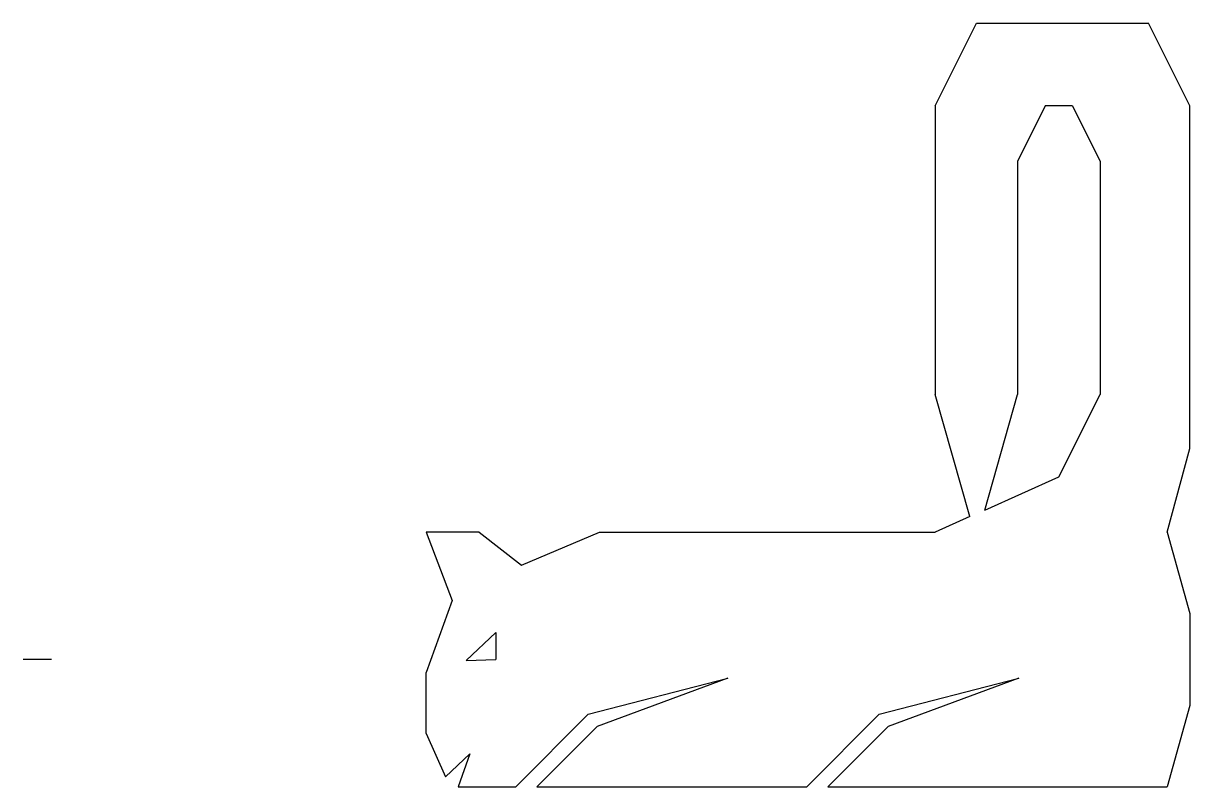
# Model space of a CAD drawing. Extents: x -20.1 to 38.1, y 0 to 38.1.
import ezdxf

# ---------------------------------------------------------------- set-up
doc = ezdxf.new("R2010")
doc.units = 0
doc.layers.add('LAYER_2', color=1, linetype='Continuous')

msp = doc.modelspace()

# ---------------------------------------------------------------- linework, layer by layer
at = {"layer": 'LAYER_2', "color": 7}
for p, q in [((25.4, 33.984317), (27.457756, 38.1)), ((27.457756, 38.1), (36.042244, 38.1)), ((38.1, 33.984317), (36.042244, 38.1)), ((25.4, 33.984317), (25.4, 19.579167)), ((30.903196, 33.996202), (29.515511, 31.221006)), ((30.903196, 33.996202), (32.243682, 33.99603)), ((32.243682, 33.99603), (33.631022, 31.221178)), ((38.1, 16.874422), (38.1, 33.984317)), ((29.515511, 31.221006), (29.515511, 19.579339)), ((33.631022, 31.221178), (33.631022, 19.579339)), ((27.136328, 13.477214), (25.4, 19.579167)), ((27.873234, 13.807254), (29.515511, 19.579339)), ((31.573267, 15.463656), (33.631022, 19.579339)), ((36.982756, 12.7), (38.1, 16.874422)), ((27.873234, 13.807254), (31.573267, 15.463656)), ((27.136328, 13.477214), (25.4, 12.7)), ((2.645833, 12.7), (0, 12.7)), ((0, 12.7), (1.289844, 9.286255)), ((2.645833, 12.7), (4.7625, 11.053589)), ((4.7625, 11.053589), (8.643056, 12.7)), ((8.643056, 12.7), (25.4, 12.7)), ((36.982756, 12.7), (38.1, 8.643056)), ((1.289844, 9.286255), (0, 5.703356)), ((38.1, 8.643056), (38.1, 4.056944)), ((1.999017, 6.291089), (3.469039, 7.7022)), ((3.469039, 7.7022), (3.469039, 6.35)), ((-18.697222, 6.35), (-20.105922, 6.35)), ((1.999017, 6.291089), (3.469039, 6.35)), ((0, 2.645833), (0, 5.703356)), ((8.084606, 3.615972), (15.051794, 5.409144)), ((15.051794, 5.409144), (8.525406, 2.998611)), ((22.607406, 3.615972), (29.574422, 5.409144)), ((29.574422, 5.409144), (23.048378, 2.998611)), ((4.468461, 0), (8.084606, 3.615972)), ((18.991433, 0), (22.607406, 3.615972)), ((38.1, 4.056944), (36.982756, 0)), ((8.525406, 2.998611), (5.526794, 0)), ((23.048378, 2.998611), (20.049767, 0)), ((0, 2.645833), (0.960148, 0.485414)), ((0.960148, 0.485414), (2.175406, 1.646411)), ((2.175406, 1.646411), (1.5875, 0)), ((1.5875, 0), (4.468461, 0)), ((5.526794, 0), (18.991433, 0)), ((20.049767, 0), (36.982756, 0))]:
    msp.add_line(p, q, dxfattribs=at)

doc.saveas('drawing.dxf')
